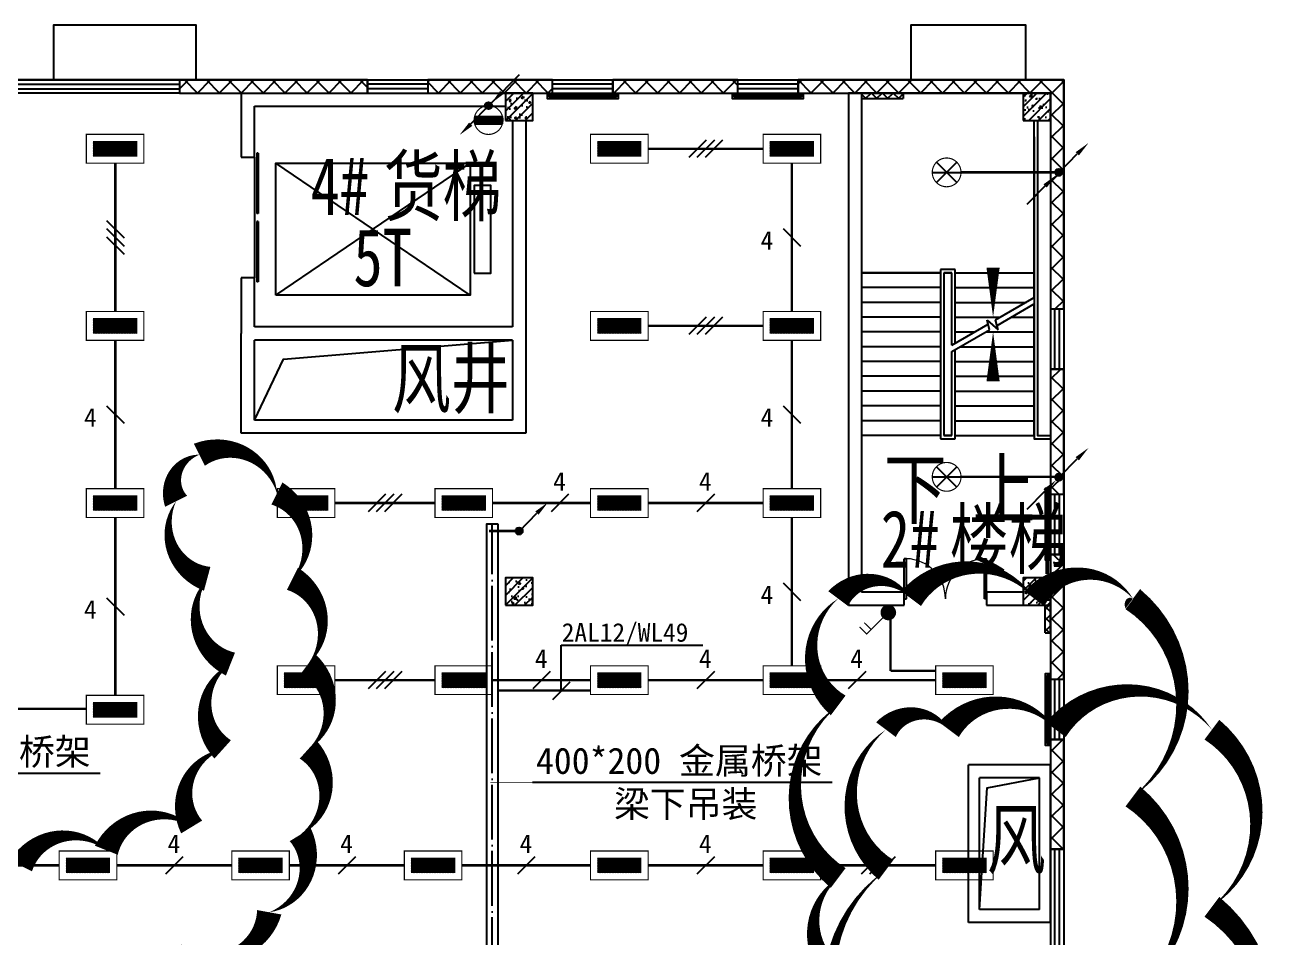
# Model space of a CAD drawing. Header units: millimetres. Extents: x -633009578 to 5705885, y -633235091 to 2571734.
# Drawn here: x 2892900 to 2915824, y 1976180 to 1992840 of the extents above; entities that cross this region are included whole.
import ezdxf

# ---------------------------------------------------------------- set-up
doc = ezdxf.new("R2010")
doc.units = ezdxf.units.MM
doc.header["$LTSCALE"] = 1000
doc.header["$MEASUREMENT"] = 0
doc.linetypes.add('DOTE', pattern=[2.4200000000000004, 2, -0.2, 0.02, -0.2])
doc.layers.get('0').update_dxf_attribs({"color": 9})
for name, color, linetype in [('3T_WOOD', 21, 'Continuous'), ('A-COLUM(柱)', 255, 'Continuous'), ('A-DOOR(门）', 4, 'Continuous'), ('A-F-AREA(计算)', 5, 'Continuous'), ('A-FLOR(看线)', 8, 'Continuous'), ('A-HATH(填充)', 8, 'Continuous'), ('A-LM-RAIL(栏杆)', 167, 'Continuous'), ('A-OTHER(其它)', 192, 'Continuous'), ('A-STAR(楼梯)', 51, 'Continuous'), ('A-TEXT(房间)', 243, 'Continuous'), ('A-WALL(墙)', 255, 'Continuous'), ('A-WINDOW（窗）', 4, 'Continuous'), ('DIM_MODI', 6, 'Continuous'), ('DIM_SYMB', 3, 'Continuous'), ('PUB_TEXT', 7, 'Continuous'), ('WALL', 9, 'Continuous'), ('电-弱电平面-箭头', 3, 'Continuous'), ('电-强电平面-标注', 3, 'Continuous'), ('电-强电平面-线缆', 3, 'Continuous'), ('电-桥架', 4, 'Continuous'), ('设备-照明', 3, 'Continuous'), ('设备-箱柜', 3, 'Continuous')]:
    doc.layers.add(name, color=color, linetype=linetype)
doc.styles.add('_TCH', font='simhei.ttf', dxfattribs={"width": 0.75, "bigfont": 'hztxt.shx'})
doc.styles.add('_TCH_DIM', font='simhei.ttf', dxfattribs={"width": 0.8, "bigfont": 'hztxt.shx'})
doc.styles.add('ELEC-DIM', font='simhei.ttf')
doc.styles.add('IDQSTYLE', font='simhei.ttf', dxfattribs={"width": 0.707, "bigfont": 'hztxt.shx'})
pattern_1 = [(45, (-1310457.920547385, -2.793967723846436e-09), (-100.0001016555733, 100.0001016555733), []), (135, (-1310457.920547385, -2.793967723846436e-09), (-100.0001016555733, -100.0001016555733), [])]
pattern_2 = [(45, (-1310357.920547385, -2.793967723846436e-09), (-200.0002033111466, 200.0002033111467), []), (135, (-1310357.920547385, -2.793967723846436e-09), (-200.0002033111467, -200.0002033111466), [])]

# ---------------------------------------------------------------- blocks, each defined once
blk = doc.blocks.new('$DORLIB2D$00000127')
at = {"color": 0}
for points in [[(-0.5333333333328483, 0.7948983154366971), (-0.5333333333328483, 0.690405644187237)], [(-0.03333333333284827, 0.7948983154366971), (-0.5333333333328483, 0.7948983154366971)], [(-0.03333333333284827, 0.7948983154366971), (-0.03333333333284827, 0.690405644187237)], [(0.5333333333328483, 0.7948983154366971), (0.03333333333284827, 0.7948983154366971)], [(0.03333333333284827, 0.7948983154366971), (0.03333333333284827, 0.690405644187237)], [(0.5333333333328483, 0.7948983154366971), (0.5333333333328483, 0.690405644187237)], [(-0.03333333333284827, 0.690405644187237), (-0.5333333333328483, 0.690405644187237)], [(0.5333333333328483, 0.690405644187237), (0.03333333333284827, 0.690405644187237)], [(0.5, 0.4999999999999858), (-0.5, 0.4999999999999858)]]:
    blk.add_lwpolyline(points, dxfattribs=at)
blk = doc.blocks.new('$TCHSYS$WIN2D')
for p, q in [((-0.5, 0.5), (0.5, 0.5)), ((-0.5, 0.5), (-0.4999999999999999, -0.5)), ((0.5, 0.5), (0.4999999999999998, -0.5)), ((0.5, 0.1666666666666666), (-0.5, 0.1666666666666666)), ((0.5, -0.1666666666666667), (-0.5, -0.1666666666666667)), ((-0.4999999999999999, -0.5), (0.5, -0.5))]:
    blk.add_line(p, q)
blk = doc.blocks.new('$DorLib2D$00000002')
for p, q in [((-0.5, -5.684341886080802e-17), (-0.5000000000000007, 0.4875)), ((-0.4750000000000007, 0.4875), (-0.5000000000000007, 0.4875)), ((-0.475, -2.842170943040401e-17), (-0.4750000000000007, 0.4875)), ((0.475, -2.842170943040401e-17), (0.4750000000000007, 0.4875)), ((0.4750000000000007, 0.4875), (0.5000000000000007, 0.4875)), ((0.5, -5.684341886080802e-17), (0.5000000000000007, 0.4875)), ((-0.5, -5.684341886080802e-17), (-0.475, -2.842170943040401e-17)), ((0.5, -5.684341886080802e-17), (0.475, -2.842170943040401e-17))]:
    blk.add_line(p, q)
at = {"lineweight": 13}
for centre, start, end in [((-0.4875, -4.263256414560601e-17), 0, 88.53071641864632), ((0.4875, -4.263256414560601e-17), 91.4692835813537, 180)]:
    blk.add_arc(centre, 0.4875, start, end, dxfattribs=at)
blk = doc.blocks.new('_FZH')
h = blk.add_hatch()
h.set_pattern_fill('钢筋混凝土', color=256, scale=0.1, style=0)
h.set_pattern_definition([(45, (0, 0), (-0.1767766952966369, 0.1767766952966369), []), (50, (0, 0), (0.7172601826007535, -0.06275213498259512), [0.07500000000000001, -0.8250000000000001]), (355, (0, 0), (-0.138751333613, 0.7521921337000119), [0.06, -0.66]), (100.4514, (0.05977168000000001, -0.00522934), (0.5785093817140216, 0.6894395420609536), [0.06374019, -0.701142112]), (46.1842, (0, 0.2), (1.067241048625645, -0.1655190143290181), [0.1125, -1.2375]), (96.6356, (0.088936745, 0.186206693), (0.9346627055487033, 0.9741178709004418), [0.095610288, -1.051713]), (351.1842, (0, 0.2), (0.9346619451336272, 0.9741186009253247), [0.09000000000000001, -0.9900000000000001]), (21, (0.1, 0.15), (0.5969070521184617, -0.4026188906653388), [0.07500000000000001, -0.8250000000000001]), (326, (0.1, 0.15), (0.2433153319215824, 0.7251500450468529), [0.06, -0.66]), (71.4514, (0.149742233, 0.116448394), (0.84022262858149, 0.3225304967099524), [0.06374019, -0.701142112]), (37.50000000000001, (0, 0), (0.01215985531729062, 0.3328938538313115), [0, -0.652, 0, -0.67, 0, -0.6625000000000001]), (7.499999999999999, (0, 0), (0.2630695374421486, 0.3944117118823603), [0, -0.382, 0, -0.637, 0, -0.2525]), (-32.5, (-0.223, 0), (0.533822436172409, -0.02255487173437976), [0, -0.25, 0, -0.78, 0, -1.035]), (-42.5, (-0.323, 0), (0.5831861693423862, 0.1001049823323177), [0, -0.325, 0, -0.518, 0, -0.735])])
h.paths.add_polyline_path([(-0.5, -0.5), (0.5, -0.5), (0.5, 0.5), (-0.5, 0.5)])
blk.add_lwpolyline([(-0.5, -0.5), (0.5, -0.5), (0.5, 0.5), (-0.5, 0.5)], close=True)
blk = doc.blocks.new('9-3-1')
at = {"layer": 'A-HATH(填充)'}
h = blk.add_hatch(dxfattribs=at)
h.set_pattern_fill('多孔材料', color=256, scale=100, style=0)
h.set_pattern_definition(pattern_2)
h.paths.add_polyline_path([(1239840.655556335, 1313622.080887669), (1243270.598289082, 1313622.080887669), (1243270.598289082, 1313862.08088767), (1239840.655556335, 1313862.08088767)])
h = blk.add_hatch(dxfattribs=at)
h.set_pattern_fill('多孔材料', color=256, scale=100, style=0)
h.set_pattern_definition(pattern_2)
h.paths.add_polyline_path([(1244370.598289082, 1313622.080887669), (1246650.598288574, 1313622.080887669), (1246650.598288574, 1313862.08088767), (1244370.598289082, 1313862.08088767)])
h = blk.add_hatch(dxfattribs=at)
h.set_pattern_fill('多孔材料', color=256, scale=100, style=0)
h.set_pattern_definition(pattern_2)
h.paths.add_polyline_path([(1247750.598288574, 1313622.080887669), (1250030.598287556, 1313622.08088767), (1250030.598287556, 1313862.08088767), (1247750.598288574, 1313862.08088767)])
h = blk.add_hatch(dxfattribs=at)
h.set_pattern_fill('多孔材料', color=256, scale=100, style=0)
h.set_pattern_definition(pattern_2)
h.paths.add_polyline_path([(1255980.598288323, 1313862.080887668), (1251130.598287556, 1313862.08088767), (1251130.598287556, 1313622.08088767), (1255740.598288324, 1313622.080887668)])
h = blk.add_hatch(dxfattribs=at)
h.set_pattern_fill('多孔材料', color=256, scale=100, style=0)
h.set_pattern_definition(pattern_2)
h.paths.add_polyline_path([(1255740.598288324, 1313622.080887668), (1255740.598288326, 1309682.08088633), (1255980.598288325, 1309682.080886329), (1255980.598288323, 1313862.080887668)])
h = blk.add_hatch(dxfattribs=at)
h.set_pattern_fill('多孔材料', color=256, scale=50, style=0)
h.set_pattern_definition(pattern_1)
h.paths.add_polyline_path([(1252290.598288423, 1313522.080887625), (1253050.598288505, 1313522.080887625), (1253050.598288505, 1313622.080887625), (1252290.598288423, 1313622.080887625)])
h = blk.add_hatch(dxfattribs=at)
h.set_pattern_fill('多孔材料', color=256, scale=100, style=0)
h.set_pattern_definition(pattern_2)
h.paths.add_polyline_path([(1255740.598288326, 1308582.080885821), (1255740.598288326, 1306302.080885312), (1255980.598288325, 1306302.080885312), (1255980.598288325, 1308582.080885821)])
h = blk.add_hatch(dxfattribs=at)
h.set_pattern_fill('多孔材料', color=256, scale=100, style=0)
h.set_pattern_definition(pattern_2)
h.paths.add_polyline_path([(1255740.598288326, 1305202.080885312), (1255740.598288326, 1302922.080885821), (1255980.598288325, 1302922.080885821), (1255980.598288325, 1305202.080885312)])
h = blk.add_hatch(dxfattribs=at)
h.set_pattern_fill('多孔材料', color=256, scale=50, style=0)
h.set_pattern_definition(pattern_1)
h.paths.add_polyline_path([(1255740.598288325, 1303772.080887666), (1255740.598288325, 1304272.080887666), (1255640.598288325, 1304272.080887666), (1255640.598288325, 1303772.080887666)])
h = blk.add_hatch(dxfattribs=at)
h.set_pattern_fill('多孔材料', color=256, scale=100, style=0)
h.set_pattern_definition(pattern_2)
h.paths.add_polyline_path([(1255740.598288326, 1301822.080885821), (1255740.598288326, 1299822.080887347), (1255980.598288325, 1299822.080887347), (1255980.598288325, 1301822.080885821)])
at = {"layer": 'A-F-AREA(计算)'}
blk.add_lwpolyline([(1121700.575826842, 1313862.080936), (1255980.575826842, 1313862.080936), (1255980.575826842, 1177782.080936), (1121700.575826842, 1177782.080936)], close=True, dxfattribs=at)
at = {"layer": 'A-FLOR(看线)'}
for points in [[(1240140.655308785, 1313862.080887588), (1240140.655802867, 1314862.080887576), (1237540.655308785, 1314862.080887588), (1237540.655802867, 1313862.080887588)], [(1255290.598288569, 1313862.080887648), (1255290.59878265, 1314862.080887637), (1253190.597794309, 1314862.080887648), (1253190.598288391, 1313862.080887648)], [(1246550.598283826, 1313622.080887594), (1246550.598283826, 1313522.080887594), (1247850.598283864, 1313522.080887594), (1247850.598283864, 1313622.080887575)], [(1249930.598283087, 1313622.080887594), (1249930.598283087, 1313522.080887594), (1251230.598283125, 1313522.080887594), (1251230.598283125, 1313622.080887575)], [(1255740.59828831, 1306402.080889882), (1255640.59828831, 1306402.080889882), (1255640.59828831, 1305102.080889844), (1255740.598288291, 1305102.080889844)], [(1255740.598288312, 1303022.080890619), (1255640.598288312, 1303022.080890619), (1255640.598288312, 1301722.080890581), (1255740.598288293, 1301722.080890581)]]:
    blk.add_lwpolyline(points, dxfattribs=at)
at = {"layer": 'A-LM-RAIL(栏杆)'}
for points in [[(1246585.598283826, 1313622.080887594), (1246585.598283826, 1313557.080887594), (1247815.598283864, 1313557.080887594), (1247815.598283864, 1313622.080887575)], [(1246615.598283826, 1313622.080887594), (1246615.598283826, 1313587.080887594), (1247785.598283864, 1313587.080887594), (1247785.598283864, 1313622.080887575)], [(1249965.598283087, 1313622.080887594), (1249965.598283087, 1313557.080887594), (1251195.598283125, 1313557.080887594), (1251195.598283125, 1313622.080887575)], [(1249995.598283087, 1313622.080887594), (1249995.598283087, 1313587.080887594), (1251165.598283125, 1313587.080887594), (1251165.598283125, 1313622.080887575)], [(1255740.59828831, 1306367.080889882), (1255675.59828831, 1306367.080889882), (1255675.59828831, 1305137.080889844), (1255740.598288291, 1305137.080889844)], [(1255740.59828831, 1306337.080889882), (1255705.59828831, 1306337.080889882), (1255705.59828831, 1305167.080889844), (1255740.598288291, 1305167.080889844)], [(1255740.598288312, 1302987.080890619), (1255675.598288312, 1302987.080890619), (1255675.598288312, 1301757.080890581), (1255740.598288293, 1301757.080890581)], [(1255740.598288312, 1302957.080890619), (1255705.598288312, 1302957.080890619), (1255705.598288312, 1301787.080890581), (1255740.598288293, 1301787.080890581)]]:
    blk.add_lwpolyline(points, dxfattribs=at)
at = {"layer": 'A-OTHER(其它)'}
for points in [[(1241205.497380009, 1307652.083299325), (1241734.4451668, 1308765.901861704), (1245920.598288565, 1309112.083299313)], [(1254440.59828842, 1298722.080887819), (1254579.82480849, 1300942.089357693), (1255540.598288459, 1301122.08088767)]]:
    blk.add_lwpolyline(points, dxfattribs=at)
at = {"layer": 'A-STAR(楼梯)'}
for p, q in [((1255240.598288553, 1313622.080887584), (1252290.598288303, 1313622.080887611)), ((1252290.598288303, 1313622.080887611), (1252290.598288303, 1310342.080887611)), ((1255440.598288303, 1310342.080887611), (1255440.598288214, 1313122.080887693)), ((1254000.598288347, 1310402.080887274), (1253730.598288347, 1310402.080887274)), ((1253730.598288347, 1310402.080887274), (1253730.598288347, 1307312.080887274)), ((1254000.59828842, 1309056.444228567), (1254000.598288347, 1310402.080887274)), ((1252290.598288303, 1310342.080887611), (1252290.598288303, 1307372.080887611)), ((1253730.598288262, 1310342.080887693), (1252290.598288303, 1310342.080887611)), ((1252290.598288303, 1310342.080887611), (1253730.598288262, 1310342.080887863)), ((1253790.598288303, 1310342.080887611), (1253790.598288303, 1307372.080887611)), ((1253940.598288347, 1310342.080889599), (1253790.598288186, 1310342.080889599)), ((1253790.598288186, 1310342.080889599), (1253790.598288186, 1307372.080887274)), ((1253790.598290328, 1310342.080887592), (1253940.59828457, 1310342.080887739)), ((1253940.59828827, 1309021.803212337), (1253940.598288303, 1310342.080887611)), ((1253940.598288338, 1309021.803212377), (1253940.598288347, 1310342.080889599)), ((1254000.59828842, 1310342.080887693), (1255440.598288303, 1310342.080887611)), ((1254000.59828842, 1310342.080887739), (1255440.598288303, 1310342.080887611)), ((1255440.598288434, 1309887.828616827), (1255440.598288303, 1310342.080887611)), ((1253730.598288262, 1310072.080887693), (1252290.598288303, 1310072.080887611)), ((1254000.59828842, 1310072.080887693), (1255440.598288303, 1310072.080887611)), ((1253730.598288262, 1309802.080887367), (1252290.598288303, 1309802.080887611)), ((1254000.59828842, 1309802.080887693), (1255292.078864684, 1309802.080887545)), ((1254737.719674587, 1309482.021459645), (1255440.598288435, 1309887.828616557)), ((1254764.514593855, 1309382.021459553), (1255440.598288435, 1309772.358562577)), ((1255440.598288303, 1307372.080887611), (1255440.598288434, 1309772.35856307)), ((1253730.598288262, 1309532.080887693), (1252290.598288303, 1309532.080887611)), ((1254000.59828842, 1309532.080887367), (1254824.425146137, 1309532.080887255)), ((1254626.194222121, 1309302.162155702), (1254580.012762325, 1309474.513706518)), ((1254580.012762325, 1309474.513706518), (1254786.057703763, 1309301.621472151)), ((1254786.057703763, 1309301.621472151), (1254737.719674587, 1309482.021459645)), ((1255024.425146018, 1309532.080887288), (1255440.598288303, 1309532.080887611)), ((1253730.598288262, 1309262.080887693), (1252290.598288303, 1309262.080887611)), ((1253940.59828827, 1309021.803212781), (1254599.399302851, 1309402.162155799)), ((1253940.59828827, 1308906.333158745), (1254626.194222121, 1309302.162155702)), ((1254000.59828842, 1309262.080887693), (1254356.771430359, 1309262.080887893)), ((1254556.771429836, 1309262.080887882), (1255440.598288303, 1309262.080887611)), ((1253730.598288262, 1308992.080887367), (1252290.598288303, 1308992.080887611)), ((1254089.117711206, 1308992.080887547), (1255440.598288303, 1308992.080887611)), ((1253940.598288303, 1307372.080887611), (1253940.59828827, 1308906.333158737)), ((1253940.598288347, 1307372.080887274), (1253940.598288338, 1308906.333158776)), ((1254000.598288347, 1307312.080887274), (1254000.59828842, 1308940.974174974)), ((1253730.598288262, 1308722.080887693), (1252290.598288303, 1308722.080887611)), ((1254000.59828842, 1308722.080887367), (1255440.598288303, 1308722.080887611)), ((1253730.598288262, 1308452.080887693), (1252290.598288303, 1308452.080887611)), ((1254000.59828842, 1308452.080887693), (1255440.598288303, 1308452.080887611)), ((1253730.598288262, 1308182.080887693), (1252290.598288303, 1308182.080887611)), ((1254000.59828842, 1308182.080887693), (1255440.598288303, 1308182.080887611)), ((1253730.598288262, 1307912.080887693), (1252290.598288303, 1307912.080887611)), ((1254000.59828842, 1307912.080887693), (1255440.598288303, 1307912.080887611)), ((1253730.598288262, 1307642.080887367), (1252290.598288303, 1307642.080887611)), ((1254000.59828842, 1307642.080887693), (1255440.598288303, 1307642.080887611)), ((1253730.598288262, 1307372.080887693), (1252290.598288303, 1307372.080887611)), ((1253790.598288186, 1307372.080887274), (1253940.598288347, 1307372.080887274)), ((1253940.598288303, 1307372.080887611), (1253790.598288303, 1307372.080887611)), ((1254000.59828842, 1307372.080887367), (1255440.598288303, 1307372.080887611)), ((1253730.598288347, 1307312.080887274), (1254000.598288347, 1307312.080887274))]:
    blk.add_line(p, q, dxfattribs=at)
for points in [[(1255500.598288324, 1313122.080887666), (1255500.59828865, 1307372.080887666), (1255740.598288341, 1307372.080887666)], [(1255440.598288341, 1312822.080887666), (1255440.598288654, 1307312.080887666), (1255740.598288341, 1307312.080887666)], [(1245144.793736951, 1309931.679129306), (1241594.793736951, 1312341.679129306)], [(1241594.793736951, 1309931.679129306), (1245144.793736951, 1312341.679129306)]]:
    blk.add_lwpolyline(points, dxfattribs=at)
for points in [[(1241594.793736951, 1309931.679129306), (1241594.793736951, 1312341.679129306), (1245144.793736951, 1312341.679129306), (1245144.793736951, 1309931.679129306)], [(1245220.568575008, 1310336.679129306), (1245520.568575008, 1310336.679129306), (1245520.568575008, 1311936.679129306), (1245220.568575008, 1311936.679129306)]]:
    blk.add_lwpolyline(points, close=True, dxfattribs=at)
at = {"layer": 'A-WALL(墙)'}
for p, q in [((1240965.497379984, 1313622.080887583), (1245790.598288553, 1313622.080887482)), ((1240965.497379984, 1313622.080887583), (1240965.497380101, 1312452.083299253)), ((1252050.59828834, 1313622.080887655), (1252050.598288326, 1304272.080887714)), ((1252290.59828834, 1313622.080887655), (1252050.59828834, 1313622.080887655)), ((1252290.598288423, 1313622.080887625), (1253050.598288505, 1313622.080887625)), ((1252290.598288423, 1313622.080887625), (1252290.598288423, 1313522.080887625)), ((1252290.59828834, 1313622.080887655), (1252290.598288326, 1304512.080887714)), ((1253050.598288505, 1313622.080887625), (1253050.598288505, 1313522.080887625)), ((1241205.497379987, 1313382.080887529), (1245790.598288553, 1313382.080887561)), ((1241205.497379927, 1312452.083299253), (1241205.497379987, 1313382.080887529)), ((1252290.598288423, 1313522.080887625), (1253050.598288505, 1313522.080887625)), ((1245920.598288292, 1313122.080887693), (1245920.598288363, 1309352.083299343)), ((1246160.598288371, 1313122.080887693), (1246160.59828832, 1309232.08329932)), ((1240965.497380101, 1312452.083299253), (1241205.497379927, 1312452.083299253)), ((1241205.497379927, 1310252.083299253), (1240965.49738012, 1310252.083299253)), ((1240965.49738012, 1310252.083299253), (1240965.497380021, 1309232.08329932)), ((1241205.497379987, 1309352.083299343), (1241205.497379927, 1310252.083299253)), ((1240965.49738023, 1307412.083299369), (1240965.497380021, 1309232.08329932)), ((1245920.598288363, 1309352.083299343), (1241205.497379987, 1309352.083299343)), ((1246160.59828832, 1309232.08329932), (1246160.598288346, 1307412.083299369)), ((1241205.497379943, 1307652.083299325), (1241205.497379943, 1309112.083299387)), ((1245920.59828835, 1309112.083299387), (1241205.497379943, 1309112.083299387)), ((1245920.59828835, 1309112.083299387), (1245920.598288347, 1307652.083299325)), ((1245920.598288347, 1307652.083299325), (1241205.497379943, 1307652.083299325)), ((1246160.598288346, 1307412.083299369), (1240965.49738023, 1307412.083299369)), ((1253070.598288574, 1304512.080887575), (1252290.598288326, 1304512.080887714)), ((1253070.598288574, 1304272.080887597), (1253070.598288574, 1304512.080887575)), ((1255240.598288553, 1304512.080887757), (1254570.598288574, 1304512.080887551)), ((1254570.598288574, 1304512.080887551), (1254570.598288574, 1304272.080887575)), ((1252050.598288326, 1304272.080887714), (1253070.598288574, 1304272.080887597)), ((1254570.598288574, 1304272.080887575), (1255240.598288553, 1304272.080887465)), ((1255640.598288325, 1303772.080887666), (1255640.598288325, 1304272.080887666)), ((1255740.598288325, 1303772.080887666), (1255740.598288325, 1304272.080887666)), ((1255640.598288325, 1303772.080887666), (1255740.598288325, 1303772.080887666)), ((1254240.59828829, 1298482.080887782), (1254240.59828829, 1301362.080887659)), ((1255740.598288435, 1301362.080887659), (1254240.59828829, 1301362.080887659)), ((1255740.598288435, 1298482.080887782), (1255740.598288435, 1301362.080887659)), ((1254440.598288476, 1298722.080887772), (1254440.598288476, 1301122.08088767)), ((1255540.598288435, 1301122.08088767), (1254440.598288476, 1301122.08088767)), ((1255540.598288435, 1298722.080887772), (1255540.598288435, 1301122.08088767)), ((1255540.598288435, 1298722.080887772), (1254440.598288476, 1298722.080887772)), ((1255740.598288435, 1298482.080887782), (1254240.59828829, 1298482.080887782))]:
    blk.add_line(p, q, dxfattribs=at)
at = {"layer": 'DIM_MODI', "color": 8}
for points in [[(1234820.075608492, 1297395.366270227, 0, 450, 0.5), (1236944.548239665, 1297536.92046269, 0, 450, 0.5), (1238502.492788229, 1297820.028847614, 0, 450, 0.5), (1240060.437336793, 1297961.574507063, 0, 450, 0.5), (1241476.749864703, 1298669.33693636, 0, 450, 0.5), (1242043.277947314, 1300084.870327974, 0, 450, 0.5), (1242184.909967967, 1301641.949379034, 0, 450, 0.5), (1242184.909967967, 1303199.028430093, 0, 450, 0.5), (1241901.645926662, 1304756.107481154, 0, 450, 0.5), (1241618.381885356, 1306313.186532214, 0, 450, 0.5), (1240202.069357446, 1307020.948961513, 0, 450, 0.5), (1240202.069357446, 1307020.948961513, 0, 450, 0.5), (1239777.173295489, 1306171.632339751, 0, 450, 0.5), (1240343.701378098, 1304756.107481154, 0, 450, 0.5), (1240768.597440055, 1303199.028430093, 0, 450, 0.5), (1240626.965419403, 1301641.949379034, 0, 450, 0.5), (1240060.437336793, 1300226.415987421, 0, 450, 0.5), (1238502.492788229, 1299801.761943048, 0, 450, 0.5), (1236944.548239665, 1299518.653558122, 0, 450, 0.5), (1235386.603691103, 1299518.653558122, 0, 450, 0.5)], [(1258685.310798185, 1280854.71050933, 0, 450, 0.5), (1258685.310798185, 1284988.784691845, 0, 450, 0.5), (1258685.310798185, 1287351.112796139, 0, 450, 0.5), (1258685.310798185, 1290500.883601865, 0, 450, 0.5), (1258685.310798185, 1294634.957784379, 0, 450, 0.5), (1258685.310798185, 1298769.031966894, 0, 450, 0.5), (1258685.310798185, 1302002.534594099, 0, 450, 0.5), (1255835.310798185, 1302002.534594099, 0, 450, 0.5), (1253885.310798185, 1302002.534594099, 0, 450, 0.5), (1252735.810970664, 1302002.534594099, 0, 450, 0.5), (1252735.810970664, 1299443.345814446, 0, 450, 0.5), (1252735.810970664, 1295309.271631932, 0, 450, 0.5), (1252735.810970664, 1292946.943527638, 0, 450, 0.5), (1252735.810970664, 1290978.336774059, 0, 450, 0.5), (1252735.810970664, 1285663.098539397, 0, 450, 0.5), (1252735.810970664, 1283300.770435103, 0, 450, 0.5), (1252735.810970664, 1278576.114226514, 0, 450, 0.5)]]:
    blk.add_lwpolyline(points, format="xyseb", dxfattribs=at)
blk.add_lwpolyline([(1251862.579452615, 1304394.75510356, 0, 450, 0.5), (1251862.579452615, 1302444.75510356, 0, 450, 0.5), (1251862.579452615, 1299294.75510356, 0, 450, 0.5), (1251862.579452615, 1297494.75510356, 0, 450, 0.5), (1251862.579452615, 1297181.75510356, 0, 450, 0.5), (1255912.579452615, 1297181.75510356, 0, 450, 0.5), (1257244.079452615, 1297181.75510356, 0, 450, 0.5), (1257244.079452615, 1300781.75510356, 0, 450, 0.5), (1257244.079452615, 1304381.75510356, 0, 450, 0.5), (1257244.079452615, 1304394.75510356, 0, 450, 0.5), (1255444.079452615, 1304394.75510356, 0, 450, 0.5), (1253194.079452615, 1304394.75510356, 0, 450, 0.5)], format="xyseb", close=True, dxfattribs=at)
at = {"layer": 'DIM_SYMB'}
for points in [[(1253040.598288303, 1307237.080887611, 0, 0, 0), (1253040.598288303, 1311982.080887611, 0, 0, 0), (1254690.598288303, 1311982.080887611, 0, 0, 0), (1254690.598288303, 1309532.080887611, 0, 240.0000000000001, 0), (1254690.598288303, 1310432.080887611, 0, 0, 0)], [(1254690.598288303, 1307237.080887611, 0, 0, 0), (1254690.598288303, 1309262.080887611, 0, 240.0000000000001, 0), (1254690.598288303, 1308362.080887611, 0, 0, 0)]]:
    blk.add_lwpolyline(points, format="xyseb", dxfattribs=at)
at = {"layer": 'WALL'}
for p, q in [((1243270.598289082, 1313862.08088767), (1239840.655556335, 1313862.08088767)), ((1239840.655556335, 1313862.08088767), (1239840.655556335, 1313622.080887669)), ((1243270.598289082, 1313622.080887669), (1243270.598289082, 1313862.08088767)), ((1246650.598288574, 1313862.08088767), (1244370.598289082, 1313862.08088767)), ((1244370.598289082, 1313862.08088767), (1244370.598289082, 1313622.080887669)), ((1246650.598288574, 1313622.080887669), (1246650.598288574, 1313862.08088767)), ((1250030.598287556, 1313862.08088767), (1247750.598288574, 1313862.08088767)), ((1247750.598288574, 1313862.08088767), (1247750.598288574, 1313622.080887669)), ((1250030.598287556, 1313622.08088767), (1250030.598287556, 1313862.08088767)), ((1255980.598288323, 1313862.080887668), (1251130.598287556, 1313862.08088767)), ((1251130.598287556, 1313862.08088767), (1251130.598287556, 1313622.08088767)), ((1255980.598288325, 1309682.080886329), (1255980.598288323, 1313862.080887668)), ((1239840.655556335, 1313622.080887669), (1243270.598289082, 1313622.080887669)), ((1244370.598289082, 1313622.080887669), (1246650.598288574, 1313622.080887669)), ((1247750.598288574, 1313622.080887669), (1250030.598287556, 1313622.08088767)), ((1251130.598287556, 1313622.08088767), (1255740.598288324, 1313622.080887668)), ((1255740.598288324, 1313622.080887668), (1255740.598288326, 1309682.08088633)), ((1255740.598288326, 1309682.08088633), (1255980.598288325, 1309682.080886329)), ((1255740.598288326, 1308582.080885821), (1255740.598288326, 1306302.080885312)), ((1255980.598288325, 1308582.080885821), (1255740.598288326, 1308582.080885821)), ((1255980.598288325, 1306302.080885312), (1255980.598288325, 1308582.080885821)), ((1255740.598288326, 1306302.080885312), (1255980.598288325, 1306302.080885312)), ((1255740.598288326, 1305202.080885312), (1255740.598288326, 1302922.080885821)), ((1255980.598288325, 1305202.080885312), (1255740.598288326, 1305202.080885312)), ((1255980.598288325, 1302922.080885821), (1255980.598288325, 1305202.080885312)), ((1255740.598288326, 1302922.080885821), (1255980.598288325, 1302922.080885821)), ((1255740.598288326, 1301822.080885821), (1255740.598288326, 1299822.080887347)), ((1255980.598288325, 1301822.080885821), (1255740.598288326, 1301822.080885821)), ((1255980.598288325, 1299822.080887347), (1255980.598288325, 1301822.080885821)), ((1255740.598288326, 1299822.080887347), (1255980.598288325, 1299822.080887347))]:
    blk.add_line(p, q, dxfattribs=at)
at = {"layer": 'A-COLUM(柱)', "xscale": 500, "yscale": 500, "zscale": 500}
for p in [(1246040.598288341, 1313372.080887666), (1255490.598288341, 1313372.080887666), (1246040.598288341, 1304522.080887666), (1255490.598288341, 1304522.080887666)]:
    blk.add_blockref('_FZH', p, dxfattribs=at)
at = {"layer": 'A-DOOR(门）', "xscale": -2200, "yscale": 240, "zscale": 2200, "rotation": 270}
blk.add_blockref('$DORLIB2D$00000127', (1241085.497380021, 1311352.083299417), dxfattribs=at)
at = {"layer": 'A-DOOR(门）', "extrusion": (0, 0, -1), "xscale": -1500, "yscale": 1500, "zscale": 1500}
blk.add_blockref('$DorLib2D$00000002', (-1253820.598288341, 1304392.080887666), dxfattribs=at)
at = {"layer": 'A-WINDOW（窗）', "extrusion": (0, 0, -1), "xscale": 50000.05726785376, "yscale": 240, "zscale": 50000.05726785376}
blk.add_blockref('$TCHSYS$WIN2D', (-1214840.626922268, 1313742.080887665), dxfattribs=at)
at = {"layer": 'A-WINDOW（窗）', "xscale": 1100, "yscale": 240, "zscale": 1100}
blk.add_blockref('$TCHSYS$WIN2D', (1243820.598289135, 1313742.080887666), dxfattribs=at)
at = {"layer": 'A-WINDOW（窗）', "yscale": 240}
for p, xscale, zscale, rotation in [((1247200.598288396, 1313742.080887666), -1100, 1100, 180), ((1250580.598287702, 1313742.080887666), -1100, 1100, 180), ((1255860.598288325, 1309132.080886076), -1100, 1100, 89.99999999999999), ((1255860.598288325, 1305752.080885337), -1100, 1100, 89.99999999999999), ((1255860.598288325, 1302372.080886075), -1100, 1100, 89.99999999999999), ((1255860.598288325, 1297822.08088767), 4000, 4000, 270)]:
    blk.add_blockref('$TCHSYS$WIN2D', p, dxfattribs=dict(at, xscale=xscale, zscale=zscale, rotation=rotation))
at = {"layer": 'A-TEXT(房间)', "style": '_TCH', "width": 0.75}
for s, p in [('4#', (1242229.13430859, 1311397.446947014)), ('货梯', (1243567.88430859, 1311397.446947014)), ('5T', (1243013.392747752, 1310097.182653246)), ('风井', (1243718.199688457, 1307889.628399384)), ('2#', (1252639.87041976, 1304956.737782349)), ('楼梯', (1253899.87041976, 1304956.737782349)), ('风', (1254577.276002382, 1299474.479153947))]:
    blk.add_text(s, height=1050, dxfattribs=at).set_placement(p)
at = {"layer": 'PUB_TEXT', "style": '_TCH_DIM', "width": 0.8}
for s, p in [('下', (1252699.968367044, 1305872.080887611)), ('上', (1254316.897500902, 1305872.080887611))]:
    blk.add_text(s, height=1050, dxfattribs=at).set_placement(p)
blk = doc.blocks.new('*X353')
at = {"color": 0, "linetype": 'Continuous'}
for p, q in [((277.1059544658493, 221.9516255332986), (279.536990929048, 224.3826619964973)), ((277.1059544658493, 222.2344682457732), (279.2541482165735, 224.3826619964973)), ((277.1059544658493, 222.5173109582479), (278.9713055040988, 224.3826619964973)), ((277.1059544658493, 222.8001536707225), (278.6884627916242, 224.3826619964973)), ((277.1059544658493, 223.0829963831971), (278.4056200791496, 224.3826619964973)), ((277.1059544658493, 223.3658390956717), (278.122777366675, 224.3826619964973)), ((277.1059544658493, 223.6486818081463), (277.8399346542004, 224.3826619964973)), ((277.1059544658493, 223.9315245206209), (277.5570919417257, 224.3826619964973)), ((277.1059544658493, 224.2143672330955), (277.2742492292511, 224.3826619964973)), ((277.3198336415227, 221.8826619964973), (279.8198336415227, 224.3826619964973)), ((277.6026763539973, 221.8826619964973), (280.1026763539973, 224.3826619964973)), ((277.8855190664719, 221.8826619964973), (280.3855190664719, 224.3826619964973)), ((278.1683617789465, 221.8826619964973), (280.6683617789466, 224.3826619964973)), ((278.4512044914212, 221.8826619964973), (280.9512044914212, 224.3826619964973)), ((278.7340472038958, 221.8826619964973), (281.2340472038958, 224.3826619964973)), ((279.0168899163704, 221.8826619964973), (281.5168899163704, 224.3826619964973)), ((279.299732628845, 221.8826619964973), (281.799732628845, 224.3826619964973)), ((279.5825753413196, 221.8826619964973), (282.0825753413196, 224.3826619964973)), ((279.8654180537943, 221.8826619964973), (282.3654180537943, 224.3826619964973)), ((280.1482607662689, 221.8826619964973), (282.6482607662689, 224.3826619964973)), ((280.4311034787435, 221.8826619964973), (282.9311034787435, 224.3826619964973)), ((280.7139461912181, 221.8826619964973), (283.2139461912181, 224.3826619964973)), ((280.9967889036927, 221.8826619964973), (283.4967889036927, 224.3826619964973)), ((281.2796316161674, 221.8826619964973), (283.7796316161674, 224.3826619964973)), ((281.5624743286419, 221.8826619964973), (284.062474328642, 224.3826619964973)), ((281.8453170411166, 221.8826619964973), (284.3453170411166, 224.3826619964973)), ((282.1281597535912, 221.8826619964973), (284.6059544658494, 224.3604567087555)), ((282.4110024660658, 221.8826619964973), (284.6059544658494, 224.0776139962809)), ((282.6938451785405, 221.8826619964973), (284.6059544658494, 223.7947712838063)), ((282.976687891015, 221.8826619964973), (284.6059544658494, 223.5119285713317)), ((283.2595306034897, 221.8826619964973), (284.6059544658494, 223.229085858857)), ((283.5423733159643, 221.8826619964973), (284.6059544658494, 222.9462431463824)), ((283.8252160284389, 221.8826619964973), (284.6059544658494, 222.6634004339078)), ((284.1080587409135, 221.8826619964973), (284.6059544658494, 222.3805577214332)), ((284.3909014533882, 221.8826619964973), (284.6059544658494, 222.0977150089586))]:
    blk.add_line(p, q, dxfattribs=at)
blk = doc.blocks.new('HC000062')
at = {"color": 0, "linetype": 'Continuous', "const_width": 0.2}
for points in [[(-4.97662087547036, 2.499999999999943), (5.023379124529697, 2.499999999999943), (5.023379124529697, -2.500000000000057), (-4.97662087547036, -2.500000000000057), (-4.97662087547036, 2.499999999999943)], [(-3.72662087547036, 1.25), (-3.72662087547036, -1.250000000000057), (3.773379124529697, -1.250000000000057), (3.773379124529697, 1.25), (-3.72662087547036, 1.25)]]:
    blk.add_lwpolyline(points, dxfattribs=at)
at = {"color": 0, "linetype": 'Continuous'}
blk.add_blockref('*X353', (-280.8325753413197, -223.1326619964974), dxfattribs=at)
at = {"color": 0, "style": 'IDQSTYLE', "width": 0.7}
blk.add_attdef('PSFHATT', (7.023379124529697, -2.500000000000057), '', height=2.5, dxfattribs=at)
blk = doc.blocks.new('HC000073')
at = {"color": 0, "linetype": 'Continuous'}
for p, q in [((-1.76776695296229, 1.76776695296229), (1.767766952970533, -1.767766952970533)), ((1.76776695297059, 1.767766952970476), (-1.767766952966383, -1.767766952966497)), ((-2.499999999999943, -5.684341886080801e-14), (2.500000000000057, -5.684341886080801e-14))]:
    blk.add_line(p, q, dxfattribs=at)
at = {"color": 0, "linetype": 'Continuous', "const_width": 0.2}
blk.add_lwpolyline([(1.76776695296644, -1.76776695296644, 0.1989123673796617), (2.500000000000057, 0, 0.1989123673796613), (1.767766952966383, 1.767766952966326, 0.198912367379653), (1.137288912133798e-13, 2.499999999999943, 0.1989123673796647), (-1.767766952966269, 1.767766952966327, 0.1989123673796613), (-2.499999999999943, 1.951292859901378e-16, 0.1989123673796761), (-1.767766952966269, -1.76776695296644, 0.1989123673796719), (1.12894543431545e-13, -2.500000000000057, 0.1989123673796541)], format="xyb", close=True, dxfattribs=at)
at = {"color": 0, "style": 'IDQSTYLE', "width": 0.7}
blk.add_attdef('PSFHATT', (4.500000010000057, -2.500000010000057), '', height=2.5, dxfattribs=at)
blk = doc.blocks.new('*X157')
at = {"color": 0, "linetype": 'Continuous'}
for p, q in [((261.9988066744281, 135.850956910748), (263.2375091559566, 137.0896593922765)), ((262.0234026256783, 135.5927101495236), (263.4957559171792, 137.0650634410244)), ((262.0463461952987, 136.1813391440932), (262.9071269225657, 137.0421198713602)), ((262.0884022348038, 135.3748670461744), (263.7135990205094, 137.00006383188)), ((262.1829592200917, 135.1865813189878), (263.9018847477136, 136.9055068466096)), ((262.3023466942452, 135.0231260806666), (264.0653399860179, 136.7861193724393)), ((262.4446987243758, 134.8826353983226), (264.205830668362, 136.6437673423088)), ((262.6100901587723, 134.7651841202445), (264.3232819464568, 136.478375907929)), ((262.8005700291263, 134.6728212781239), (264.4156447885779, 136.2878960375755)), ((263.0211904412342, 134.6105989777572), (264.4778670889456, 136.0672756254685)), ((263.2836307586351, 134.5901965826834), (264.4982694840214, 135.8048353080697)), ((263.6234742990336, 134.6471974106073), (264.4412686561033, 135.464991767677))]:
    blk.add_line(p, q, dxfattribs=at)
blk = doc.blocks.new('HC000107')
at = {"color": 0, "linetype": 'Continuous', "const_width": 0.2}
for points in [[(0.8838834764831067, 2.133883476483163), (3.75, 5), (5, 3.75)], [(2.898879886034138, 4.275409520972289), (4.191507707965854, 3.019373591507303)]]:
    blk.add_lwpolyline(points, dxfattribs=at)
blk.add_lwpolyline([(0.88388347648322, 0.3661165235168934, 0.1989123673796338), (1.249999999999944, 1.250000000000057, 0.1989123673796269), (0.8838834764831636, 2.13388347648322, 0.1989123673796352), (4.172009959724221e-16, 2.5, 0.1989123673796539), (-0.8838834764831627, 2.13388347648322, 0.1989123673796721), (-1.250000000000056, 1.250000000000057, 0.1989123673796564), (-0.8838834764832764, 0.3661165235168368, 0.198912367379673), (0, 0, 0.198912367379652)], format="xyb", close=True, dxfattribs=at)
at = {"color": 0, "linetype": 'Continuous'}
blk.add_blockref('*X157', (-263.2487560761182, -134.5897099905746), dxfattribs=at)
at = {"color": 0, "style": 'IDQSTYLE', "width": 0.7}
blk.add_attdef('PSFHATT', (7, -1e-08), '', height=2.5, dxfattribs=at)
blk = doc.blocks.new('*X167')
at = {"color": 0, "linetype": 'Continuous'}
for p, q in [((282.1351194197267, 228.1121613370744), (282.788461359996, 228.7655032773438)), ((282.1375325831522, 227.8317317880253), (283.0713040724706, 228.7655032773438)), ((282.1645809804571, 228.4244656102795), (282.5056186475214, 228.7655032773438)), ((282.1803573023538, 227.5917137947523), (283.3541467849452, 228.7655032773438)), ((282.1940425411876, 228.7367698834846), (282.2227759350467, 228.7655032773438)), ((282.371306935727, 227.4998207156509), (283.6369894974198, 228.7655032773438)), ((282.6541496482016, 227.4998207156509), (283.9198322098945, 228.7655032773438)), ((282.9369923606762, 227.4998207156509), (284.2026749223691, 228.7655032773438)), ((283.2198350731508, 227.4998207156509), (284.4855176348437, 228.7655032773438)), ((283.5026777856254, 227.4998207156509), (284.7683603473183, 228.7655032773438)), ((283.7855204981, 227.4998207156509), (285.051203059793, 228.7655032773438)), ((284.0683632105747, 227.4998207156509), (285.3340457722675, 228.7655032773438)), ((284.3512059230493, 227.4998207156509), (285.6168884847422, 228.7655032773438)), ((284.6340486355239, 227.4998207156509), (285.8997311972168, 228.7655032773438)), ((284.9168913479985, 227.4998207156509), (286.1825739096914, 228.7655032773438)), ((285.1997340604731, 227.4998207156509), (286.4654166221661, 228.7655032773438)), ((285.4825767729478, 227.4998207156509), (286.7482593346406, 228.7655032773438)), ((285.7654194854224, 227.4998207156509), (287.0311020471153, 228.7655032773438)), ((286.048262197897, 227.4998207156509), (287.0747267816487, 228.5262852994026)), ((286.3311049103716, 227.4998207156509), (287.1101021841678, 228.278817989447)), ((286.6139476228462, 227.4998207156509), (287.0925480438297, 227.9784211366343)), ((286.8967903353209, 227.4998207156509), (287.058058273935, 227.6610886542651))]:
    blk.add_line(p, q, dxfattribs=at)
blk = doc.blocks.new('HC000060')
at = {"color": 0, "linetype": 'Continuous'}
for p, q in [((-2.409201328935637, 0.632841280846435), (-2.487305495367423, -0.1950939787584502)), ((-2.409201328935637, 0.632841280846435), (2.434576153643775, 0.632841280846435)), ((2.512722873746839, 0.08616881272882893), (2.434576153643775, 0.632841280846435)), ((2.434576153643775, -0.6328412808464918), (2.512722873746839, 0.08616881272882893)), ((-2.487305495367423, -0.1950939787584502), (-2.409201328935637, -0.6328412808464918)), ((-2.409201328935637, -0.6328412808464918), (2.434576153643775, -0.6328412808464918))]:
    blk.add_line(p, q, dxfattribs=at)
at = {"color": 0, "linetype": 'Continuous', "const_width": 0.2}
blk.add_lwpolyline([(1.767766952966383, -1.76776695296644, 0.1989123673796617), (2.5, 0, 0.1989123673796613), (1.767766952966326, 1.767766952966326, 0.198912367379653), (5.688547235257176e-14, 2.499999999999943, 0.1989123673796647), (-1.767766952966326, 1.767766952966327, 0.1989123673796613), (-2.5, 1.951292859901378e-16, 0.1989123673796761), (-1.767766952966326, -1.76776695296644, 0.1989123673796719), (5.605112457073696e-14, -2.500000000000057, 0.1989123673796541)], format="xyb", close=True, dxfattribs=at)
at = {"color": 0, "linetype": 'Continuous'}
blk.add_blockref('*X167', (-284.6059544658493, -228.1326619964973), dxfattribs=at)
at = {"color": 0, "style": 'IDQSTYLE', "width": 0.7}
blk.add_attdef('PSFHATT', (4.512722873746839, -2.500000010000057), '', height=2.5, dxfattribs=at)
blk = doc.blocks.new('*X25')
at = {"color": 0, "linetype": 'Continuous'}
for p, q in [((192.590110055903, 446.7242872143482), (193.9264208598343, 448.0605980182795)), ((192.6512440212146, 447.2096852483717), (193.4410228258108, 447.9994640529679)), ((192.666080612941, 446.3759937026742), (194.2747143715083, 447.9846274612416)), ((192.8122309321682, 446.0978799531896), (194.552828120993, 447.8384771420143)), ((193.0126674313866, 445.874052383696), (194.7766556904866, 447.6380406427959)), ((193.2651240367983, 445.7022449203958), (194.9484631537868, 447.3855840373842)), ((193.5780466605768, 445.5909034754624), (195.0598045987202, 447.0726614136058)), ((193.9838870800477, 445.5724798262212), (195.0782282479613, 446.6668209941349))]:
    blk.add_line(p, q, dxfattribs=at)
blk = doc.blocks.new('HC001444')
at = {"color": 0, "linetype": 'Continuous'}
for p, q in [((5.312014027897709, 5.362594416008807), (0.4698776614111466, 0.4121164681388052)), ((1.307398633798584e-12, -0.05776119327106244), (-3.105492900473507, -3.232738715067399))]:
    blk.add_line(p, q, dxfattribs=at)
for points in [[(2.301209466909763, 2.284423861441751, 0.8, 0, 0), (0.4698776614111466, 0.4121164681388052, 0, 0, 0)], [(-3.105492900473507, -3.232738715067399, 0.8, 0, 0), (-5.057392361377197, -5.119309791711203, 0, 0, 0)]]:
    blk.add_lwpolyline(points, format="xyseb", dxfattribs=at)
blk.add_circle((0, 0), 0.625, dxfattribs=at)
at = {"color": 0, "linetype": 'Continuous', "xscale": 0.5, "yscale": 0.5, "zscale": 0.5}
blk.add_blockref('*X25', (-96.91845018383214, -223.4069038532592), dxfattribs=at)
at = {"color": 0, "style": 'IDQSTYLE', "width": 0.7}
blk.add_attdef('PSFHATT', (7.312014027897709, -5.119309791711203), '', height=2.5, dxfattribs=at)
blk = doc.blocks.new('*X134')
at = {"color": 0, "linetype": 'Continuous'}
for p, q in [((192.590110055903, 446.7242872143482), (193.9264208598343, 448.0605980182795)), ((192.6512440212146, 447.2096852483717), (193.4410228258108, 447.9994640529679)), ((192.666080612941, 446.3759937026742), (194.2747143715083, 447.9846274612416)), ((192.8122309321682, 446.0978799531896), (194.552828120993, 447.8384771420143)), ((193.0126674313866, 445.874052383696), (194.7766556904866, 447.6380406427959)), ((193.2651240367983, 445.7022449203958), (194.9484631537868, 447.3855840373842)), ((193.5780466605768, 445.5909034754624), (195.0598045987202, 447.0726614136058)), ((193.9838870800477, 445.5724798262212), (195.0782282479613, 446.6668209941349))]:
    blk.add_line(p, q, dxfattribs=at)
blk = doc.blocks.new('HC001445')
at = {"color": 0, "linetype": 'Continuous'}
for p, q in [((0.1320978050268309, 0.05776119327106244), (3.237590705501646, 3.232738715067399)), ((-5.469508829517324, -5.531426259851287), (-2.364015929042509, -2.356448738054951))]:
    blk.add_line(p, q, dxfattribs=at)
for points in [[(3.237590705501646, 3.232738715067399, 0.8, 0, 0), (5.189490166405335, 5.119309791711203, 0, 0, 0)], [(-2.364015929042509, -2.356448738054951, 0.8, 0, 0), (-0.4121164681388194, -0.4698776614111466, 0, 0, 0)]]:
    blk.add_lwpolyline(points, format="xyseb", dxfattribs=at)
blk.add_circle((0, 0), 0.625, dxfattribs=at)
at = {"color": 0, "linetype": 'Continuous', "xscale": 0.5, "yscale": 0.5, "zscale": 0.5}
blk.add_blockref('*X134', (-96.91845018383214, -223.4069038532592), dxfattribs=at)
at = {"color": 0, "style": 'IDQSTYLE', "width": 0.7}
blk.add_attdef('PSFHATT', (7.189490166405335, -5.531426259851287), '', height=2.5, dxfattribs=at)
blk = doc.blocks.new('*X130')
at = {"color": 0, "linetype": 'Continuous'}
for p, q in [((192.587376364835, 446.7215535232801), (193.8713933576327, 448.0055705160779)), ((192.6509968705344, 446.3609099602676), (194.2320369206452, 447.9419500103785)), ((192.6864539319484, 447.2448951591055), (193.3480517218074, 447.9064929489645)), ((192.7889704286661, 446.0746194496875), (194.5183274312254, 447.8039764522467)), ((192.9823694457329, 445.8437543980423), (194.7491924828706, 447.61057743518)), ((193.2275231399996, 445.664644023597), (194.9283028573159, 447.3654237409133)), ((193.5311577474, 445.5440145622856), (195.0489323186273, 447.0617891335129)), ((193.9202347052458, 445.5088274514194), (195.0841194294935, 446.6727121756671)), ((194.6075199946775, 445.7718486721392), (194.8210982087737, 445.9854268862354))]:
    blk.add_line(p, q, dxfattribs=at)
blk = doc.blocks.new('HC001441')
at = {"color": 0, "linetype": 'Continuous'}
blk.add_line((0, -0.05776119327242668), (3.105492900474815, 3.117216328523909), dxfattribs=at)
blk.add_lwpolyline([(3.105492900474815, 3.117216328523909, 0.8, 0, 0), (5.057392361378561, 5.003787405167827, 0, 0, 0)], format="xyseb", dxfattribs=at)
blk.add_circle((0, 0), 0.625, dxfattribs=at)
at = {"color": 0, "linetype": 'Continuous', "xscale": 0.5, "yscale": 0.5, "zscale": 0.5}
blk.add_blockref('*X130', (-96.91845018383279, -223.3780232566237), dxfattribs=at)
at = {"color": 0, "style": 'IDQSTYLE', "width": 0.7}
blk.add_attdef('PSFHATT', (7.057392361378561, -0.62500001), '', height=2.5, dxfattribs=at)

msp = doc.modelspace()

# ---------------------------------------------------------------- linework, layer by layer
at = {"layer": '电-强电平面-标注'}
for p, q in [((2905331.547865591, 1990742.029281524), (2905013.349814056, 1990423.831229991)), ((2905481.547865591, 1990742.029281524), (2905163.349814056, 1990423.831229991)), ((2905631.547865591, 1990742.029281524), (2905313.349814056, 1990423.831229991)), ((2894387.400974234, 1989275.412614866), (2894705.599025766, 1988957.214563332)), ((2894387.400974234, 1989125.412614866), (2894705.599025766, 1988807.214563332)), ((2894387.400974234, 1988975.412614866), (2894705.599025766, 1988657.214563332)), ((2906738.349814035, 1989125.412614866), (2907056.54786557, 1988807.214563332)), ((2905331.547865591, 1987508.695948191), (2905013.349814056, 1987190.497896658)), ((2905481.547865591, 1987508.695948191), (2905163.349814056, 1987190.497896658)), ((2905631.547865591, 1987508.695948191), (2905313.349814056, 1987190.497896658)), ((2894387.400974233, 1985892.029281522), (2894705.599025767, 1985573.831229989)), ((2906738.349814035, 1985892.029281522), (2907056.54786557, 1985573.831229989)), ((2899478.24786557, 1984275.362614851), (2899160.049814035, 1983957.164563318)), ((2899628.24786557, 1984275.362614851), (2899310.049814035, 1983957.164563318)), ((2899778.24786557, 1984275.362614851), (2899460.049814035, 1983957.164563318)), ((2902819.597865569, 1984275.362614851), (2902501.399814037, 1983957.164563317)), ((2905481.54786559, 1984275.362614858), (2905163.349814057, 1983957.164563323)), ((2906738.349814035, 1982658.645948194), (2907056.54786557, 1982340.447896661)), ((2894387.400974233, 1982388.930820309), (2894705.599025767, 1982070.732768775)), ((2902686.477161586, 1980684.977161586), (2902686.477161586, 1981520.977161586)), ((2902686.477161586, 1981520.977161586), (2905270.610072979, 1981520.977161586)), ((2899478.24786557, 1981042.029281537), (2899160.049814035, 1980723.831230004)), ((2899628.24786557, 1981042.029281537), (2899310.049814035, 1980723.831230004)), ((2899778.24786557, 1981042.029281537), (2899460.049814035, 1980723.831230004)), ((2902487.097865569, 1981042.029281538), (2902168.899814037, 1980723.831230003)), ((2905481.54786559, 1981042.029281525), (2905163.349814057, 1980723.83122999)), ((2908245.04786559, 1981042.029281525), (2907926.849814057, 1980723.83122999)), ((2902845.576187353, 1980844.076187353), (2902527.37813582, 1980525.878135818)), ((2895781.547865569, 1977661.695948195), (2895463.349814036, 1977343.49789666)), ((2898931.547865569, 1977661.695948195), (2898613.349814036, 1977343.49789666)), ((2902206.547865569, 1977661.695948195), (2901888.349814036, 1977343.49789666)), ((2905481.547865569, 1977661.695948195), (2905163.349814036, 1977343.49789666)), ((2908481.59786557, 1977661.695948194), (2908163.399814036, 1977343.497896661)), ((2908631.59786557, 1977661.695948194), (2908313.399814036, 1977343.497896661)), ((2908781.59786557, 1977661.695948194), (2908463.399814036, 1977343.497896661))]:
    msp.add_line(p, q, dxfattribs=at)
at = {"layer": '电-强电平面-线缆', "color": 1, "linetype": 'Continuous', "const_width": 45}
for points in [[(2904272.448839824, 1990582.930255757), (2906372.448839824, 1990582.930255757)], [(2894546.5, 1987612.196922428), (2894546.5, 1990320.430255771)], [(2906897.448839803, 1987612.196922428), (2906897.448839803, 1990320.430255771)], [(2909984.895743424, 1990151.664008744), (2911767.895743424, 1990151.664008744)], [(2904272.448839824, 1987349.596922424), (2906372.448839824, 1987349.596922424)], [(2894546.5, 1984378.863589084), (2894546.5, 1987086.996922427)], [(2906897.448839803, 1984378.863589084), (2906897.448839803, 1987086.996922427)], [(2909984.895743424, 1984594.664008744), (2911727.895743424, 1984594.664008744)], [(2898554.948839803, 1984116.263589084), (2900383.348839803, 1984116.263589084)], [(2901433.548839803, 1984116.263589084), (2903222.448839803, 1984116.263589084)], [(2904272.448839824, 1984116.263589091), (2906372.448839824, 1984116.263589091)], [(2894546.5, 1980606), (2894546.5, 1983853.663589084)], [(2906897.448839803, 1981145.430255771), (2906897.448839803, 1983853.663589084)], [(2901370.5, 1983605.5), (2901850.869976744, 1983605.5)], [(2908698.241618589, 1981052.5), (2908698.241618589, 1981993.744789878)], [(2898554.948839803, 1980882.930255771), (2900383.348839803, 1980882.930255771)], [(2901433.548839803, 1980882.930255771), (2903222.448839803, 1980882.930255771)], [(2904272.448839824, 1980882.930255757), (2906372.448839824, 1980882.930255757)], [(2907422.448839824, 1980882.930255757), (2909522.448839824, 1980882.930255757)], [(2908698.241618589, 1981052.5), (2909522.448839803, 1981052.5)], [(2901527.500005411, 1980694.000000023), (2903222.448839803, 1980694.000000023)], [(2891172.548839803, 1980361.930255771), (2894016.448839803, 1980361.930255771)], [(2891172.548839803, 1977502.596922427), (2893522.348839803, 1977502.596922427)], [(2894572.548839803, 1977502.596922427), (2896672.348839803, 1977502.596922427)], [(2897722.548839803, 1977502.596922427), (2899822.348839803, 1977502.596922427)], [(2900872.548839803, 1977502.596922427), (2903222.348839803, 1977502.596922427)], [(2904272.548839803, 1977502.596922427), (2906372.348839803, 1977502.596922427)], [(2907422.548839803, 1977502.596922427), (2909522.448839803, 1977502.596922427)]]:
    msp.add_lwpolyline(points, dxfattribs=at)
at = {"layer": '电-桥架', "color": 5, "linetype": 'DOTE', "ltscale": 0.5}
msp.add_line((2901427.499989868, 1970715.500001598), (2901427.500010147, 1983734.5), dxfattribs=at)
at = {"layer": '电-桥架', "ltscale": 0.5}
msp.add_lwpolyline([(2901527.500010148, 1983734.499999845), (2901527.499989868, 1970715.500001442), (2901327.499989868, 1970715.500001753), (2901327.500010148, 1983734.500000155)], close=True, dxfattribs=at)
at = {"layer": '设备-箱柜', "color": 6}
for points in [[(2888801.488264738, 1981813.5, 12, 12, 0), (2888801.488264738, 1979180.92788831, 12, 12, 0), (2888801.488264738, 1979180.92788831, 36, 36, 0), (2894273.432017078, 1979180.92788831, 36, 36, 0)], [(2901393.720633887, 1979017.048434752, 12, 12, 0), (2902161.205556707, 1979017.048434752, 12, 12, 0), (2902161.205556707, 1979017.048434752, 36, 36, 0), (2907633.149309047, 1979017.048434752, 36, 36, 0)]]:
    msp.add_lwpolyline(points, format="xyseb", dxfattribs=at)

# ---------------------------------------------------------------- block references
at = {"layer": '3T_WOOD'}
msp.add_blockref('9-3-1', (1655879.395743424, 677977.51603476), dxfattribs=at)
at = {"layer": '电-弱电平面-箭头', "color": 4, "xscale": 105, "yscale": 105, "zscale": 105}
for name, p in [('HC001444', (2901359.378502443, 1991369.429688632)), ('HC001445', (2911767.895743424, 1990151.664008744)), ('HC001445', (2911767.895743424, 1984586.164008744)), ('HC001441', (2901916.494976744, 1983605.5))]:
    msp.add_blockref(name, p, dxfattribs=at)
at = {"layer": '设备-照明', "xscale": 105, "yscale": 105, "zscale": 105}
for name, p in [('HC000060', (2901359.378501719, 1991106.929689093)), ('HC000062', (2894538.994031727, 1990582.930255771)), ('HC000062', (2903744.994031727, 1990582.930255771)), ('HC000062', (2906894.994031727, 1990582.930255771)), ('HC000073', (2909722.395743424, 1990151.664008744)), ('HC000062', (2894538.994031727, 1987349.596922427)), ('HC000062', (2903744.994031727, 1987349.596922427)), ('HC000062', (2906894.994031727, 1987349.596922427)), ('HC000073', (2909722.395743424, 1984594.664008744)), ('HC000062', (2894538.994031727, 1984116.263589084)), ('HC000062', (2898027.494031727, 1984116.263589084)), ('HC000062', (2900905.994031727, 1984116.263589084)), ('HC000062', (2903744.994031727, 1984116.263589084)), ('HC000062', (2906894.994031727, 1984116.263589084)), ('HC000062', (2898027.494031727, 1980882.930255771)), ('HC000062', (2900905.994031727, 1980882.930255771)), ('HC000062', (2903744.994031727, 1980882.930255771)), ('HC000062', (2906894.994031727, 1980882.930255771)), ('HC000062', (2910044.994031727, 1980882.930255771)), ('HC000062', (2894538.994031727, 1980343.5)), ('HC000062', (2894044.994031727, 1977502.596922427)), ('HC000062', (2897194.994031727, 1977502.596922427)), ('HC000062', (2900344.994031727, 1977502.596922427)), ('HC000062', (2903744.994031727, 1977502.596922427)), ('HC000062', (2906894.994031727, 1977502.596922427)), ('HC000062', (2910044.994031727, 1977502.596922427))]:
    msp.add_blockref(name, p, dxfattribs=at)
at = {"layer": '设备-照明', "xscale": 105, "yscale": 105, "zscale": 105, "rotation": 180}
msp.add_blockref('HC000107', (2908657.000000119, 1982249.596922308), dxfattribs=at)

# ---------------------------------------------------------------- texts
at = {"layer": '电-强电平面-标注', "style": 'ELEC-DIM'}
for s, p in [('4', (2906325.929852461, 1988741.313589097)), ('4', (2893974.981012658, 1985507.930255753)), ('4', (2906325.929852461, 1985507.930255753)), ('4', (2902538.979852459, 1984341.263589084)), ('4', (2905200.92985248, 1984341.263589091)), ('4', (2906325.929852461, 1982274.546922425)), ('4', (2893974.981012658, 1982004.83179454)), ('2AL12/WL49', (2902695.977161585, 1981584.977161586)), ('4', (2902206.479852459, 1981107.930255771)), ('4', (2905200.92985248, 1981107.930255757)), ('4', (2907964.42985248, 1981107.930255757)), ('4', (2895500.929852459, 1977727.596922427)), ('4', (2898650.929852459, 1977727.596922427)), ('4', (2901925.929852459, 1977727.596922427)), ('4', (2905200.929852459, 1977727.596922427))]:
    msp.add_text(s, height=339.8734177215189, dxfattribs=at).set_placement(p)
at = {"layer": '设备-箱柜', "color": 6, "style": 'ELEC-DIM'}
for s, p in [('400*200 金属桥架', (2888865.318065585, 1979336.69101222)), ('400*200 金属桥架', (2902225.035357554, 1979172.811558662)), ('梁下吊装', (2903649.5, 1978385.349009366))]:
    msp.add_text(s, height=480, dxfattribs=at).set_placement(p)

doc.saveas('drawing.dxf')
